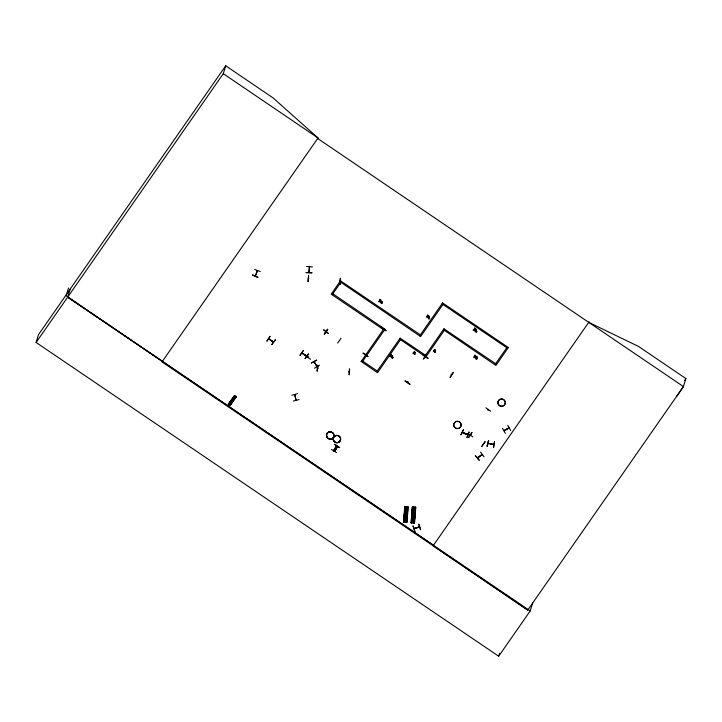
<?xml version="1.0" encoding="UTF-8"?>
<svg xmlns="http://www.w3.org/2000/svg" width="722" height="722" viewBox="0 0 722 722"><rect width="100%" height="100%" fill="white"/><g stroke="black" fill="none" stroke-linecap="round" stroke-linejoin="round"><path stroke-width="1.08" d="M482.269 454.634L477.54 457.676M312.436 266.959L306.498 266.436M404.753 506.447L403.544 522.241L406.937 522.548L408.192 506.763L404.825 506.456M403.742 522.223L404.997 506.42L403.923 522.268M403.896 522.268L405.15 506.483M405.349 506.501L404.546 522.322L405.403 506.51M405.574 506.474L404.537 522.322M404.473 522.313L405.782 506.537M407.145 506.673L406.36 522.493L407.217 506.682M406.287 522.493L407.379 506.663L406.342 522.493M407.957 506.718L406.73 522.421M412.361 507.043L411.143 522.827L412.352 507.034L415.782 507.349L414.518 523.134M411.522 522.854L412.596 507.006L411.549 522.863L411.098 522.818M411.693 522.872L412.93 507.088L413.399 507.124L412.127 522.909L411.675 522.872L412.939 507.088M413.498 523.044L414.735 507.259L415.204 507.295L413.941 523.08L413.489 523.044L414.753 507.259M413.751 523.044L414.988 507.232M414.076 523.098L415.565 507.286L414.076 523.098L414.527 523.134M415.565 507.286L414.302 523.089M308.104 281.598L308.583 275.705L308.032 281.58M308.384 278.466L308.89 278.575M340.197 281.12L339.548 281.381L340.044 281.165M340.387 278.421L340.252 284.278L340.423 278.358M340.414 278.358L339.954 284.188M309.395 266.598L308.781 272.474M309.187 271.923L309.043 272.555L309.567 266.734M309.603 266.626L309.612 267.158M311.904 272.844L305.938 272.582L311.922 272.781M301.688 353.022L306.67 356.081M306.272 355.747L302.184 353.356M317.057 371.09L317.734 365.287M317.138 371.108L317.815 365.233M317.653 367.94L318.023 368.112M348.708 371.604L349.204 371.929M348.618 371.749L349.114 372.038M349.52 369.041L349.177 374.889L349.61 369.041M269.234 338.844L268.602 338.898L273.575 342.084M273.548 341.912L272.952 341.84M326.073 331.804L325.541 332.337L325.947 331.687M365.792 354.701L365.783 354.195M383.265 329.548L383.346 328.907M425.222 357.408L425.601 356.876M470.762 434.861L470.446 435.267L470.618 434.671M488.334 409.645L488.072 409.943M335.125 448.606L335.685 448.949M255.254 275.966L257.366 270.452M508.739 428.227L504.416 430.42M419.644 526.78L413.995 528.576M232.123 401.459L231.627 400.881M470.618 435.113L470.645 434.59L470.266 435.222M483.415 443.597L483.587 443.723M487.052 446.196L488.623 440.492L487.079 446.196M493.875 444.481L493.325 444.418M493.767 444.391L488.009 443.317L493.839 444.59M494.453 441.774L493.523 447.622L494.516 441.846M335.901 448.606L335.432 448.263M532.637 603.087L530.228 610.929L498.676 656.226L36.1 342.472L38.51 334.629L70.061 289.332M68.527 288.015L66.135 295.794L162.369 361.343M530.228 610.929L67.651 297.175L70.106 289.188L225.724 65.774L273.069 97.894L317.987 137.929L317.617 138.462L683.436 386.577L676.74 396.342M36.1 342.472L223.288 73.698L225.724 65.774M252.565 274.929L258.007 277.419L252.519 275.064M254.667 269.459L260.245 271.571M229 403.472L230.652 404.564M230.571 401.224L232.222 402.307M231.184 400.34L232.836 401.432M266.914 341.109L270.145 336.235L266.959 341.082M273.53 342.111L268.9 338.609M269.062 339.087L273.16 341.813M275.317 339.9L271.815 344.529M300.072 355.341L303.411 350.459L300.009 355.287M306.733 356.199L301.976 352.76M291.832 395.232L297.527 393.661M305.659 355.82L310.55 359.258M308.619 354.06L305.009 358.681L308.42 353.915M295.036 395.006L294.648 394.555M293.303 401.044L299.088 399.6M308.05 357.399L308.258 357.047M308.312 357.435L308.402 356.903L308.276 357.543M296.137 399.6L296.074 400.358L294.856 394.699M296.056 400.132L294.612 394.799M332.201 294.711L341.497 281.372M311.417 362.967L316.615 360.161M332.851 293.773L384.997 329.259L362.733 361.171M313.953 361.578L316.877 366.641M314.196 362.056L314.133 361.478M383.328 329.521L331.217 294.161L340.531 280.723M324.449 334.115L327.68 329.232L324.458 334.051M316.606 360.143L311.381 362.986M314.422 368.238L319.566 365.269M340.847 282.302L420.646 336.551L442.974 304.449M325.803 332.373L326.317 331.515M327.815 329.331L324.331 334.024M316.841 366.216L316.823 366.605M317.084 366.46L314.097 361.596M317.509 368.076L318.131 368.148L317.617 368.238M323.736 329.909L328.501 333.474M337.652 343.067L341.037 338.221M331.443 449.472L336.524 452.586M363.175 352.968L368.049 356.424M400.502 339.656L377.525 372.705L361.126 361.46M361.776 360.522L378.202 371.668M336.777 445.952L333.681 450.916L336.795 445.889M366.045 354.322L365.576 354.547M334.683 444.301L339.647 447.577M381.243 327.075L385.972 330.703L381.252 327.057M384.068 328.51L361.09 361.56M385.972 330.703L381.117 327.247M377.245 371.018L400.196 338.077M399.546 339.006L425.809 356.939L444.319 330.297M405.177 380.774L410.06 384.185M419.717 335.802L442.667 302.861M420.366 334.873L340.504 280.822M407.578 382.218L407.894 381.929M407.84 381.938L407.695 382.579L407.813 381.884M426.946 354.421L423.327 359.06L426.91 354.412M425.529 355.26L444.012 328.718M425.285 357.002L425.772 357.309L425.42 356.803L425.087 357.237L425.484 356.794M425.357 357.209L425.52 356.677M442.017 303.8L507.747 348.383M425.691 357.318L425.836 356.839M426.485 355.91L400.159 338.176M427.965 358.5L423.101 355.034L428.02 358.428M443.362 329.647L495.915 365.413L508.396 347.444M404.32 514.903L407.307 515.129M404.194 516.51L407.181 516.726M404.085 517.927L407.073 518.152M403.959 519.533L406.946 519.75M403.887 520.562L406.856 520.824M450.059 377.191L453.398 372.308L450.257 377.326M451.367 374.204L451.503 374.799M411.919 515.49L414.897 515.716M411.802 517.051L414.771 517.313M411.684 518.522L414.663 518.739M411.558 520.12L414.536 520.345M411.468 521.185L414.455 521.41M411.341 522.809L414.329 523.017M413.065 525.932L414.87 531.591M414.094 528.477L419.554 526.916M414.618 528.405L419.076 527.204M420.592 529.777L418.733 524.136L420.673 529.74M462.414 432.162L467.793 434.445M463.542 429.635L460.853 434.906L463.452 429.653M467.892 433.507L472.793 436.891M468.993 432.081L466.926 437.559L469.065 432.108M471.854 432.559L468.632 437.37M495.635 363.735L506.79 347.724M496.601 364.384L443.985 328.817M487.828 409.771L488.063 409.446M488.045 410.06L488.18 409.383M475.455 455.826L479.309 460.347L475.446 455.835M490.689 411.242L485.834 407.786M478.036 457.811L481.818 454.905M481.827 446.395L485.211 441.548L481.845 446.331M480.509 452.08L484.056 456.864M477.495 457.874L482.233 454.318M488.568 440.537L487.377 446.205M488.081 443.281L488.586 443.254M493.74 444.779L488.18 443.173M502.422 428.299L505.418 433.399M504.01 430.529L509.028 427.794M504.164 430.79L509.191 427.947M507.665 425.339L510.671 430.474M498.676 656.226L499.579 653.284M588.737 322.346L638.555 346.461L685.9 378.572L683.436 386.577L527.827 609.991L162.008 361.866L318.05 137.974L223.288 73.698M255.453 276.039L257.546 270.669M462.297 432.46L467.639 434.825M333.402 450.745L336.497 445.772M334.53 451.43L337.607 446.44L334.512 451.412M339.602 447.667L334.674 444.31M362.976 353.284L367.886 356.659M404.97 381.09L409.897 384.447M234.424 395.692L234.849 395.999L228.468 404.446L234.876 396.017L228.829 404.69L228.26 404.302L234.298 395.62L236.193 396.919L230.137 405.593L229.578 405.204L235.616 396.531L236.184 396.91M228.694 404.573L234.749 395.891M234.957 396.125L235.507 396.387M235.868 396.703L229.596 405.222L235.751 396.586M235.95 396.685L229.894 405.421L235.932 396.748M589.107 321.822L433.128 545.76L527.692 610.171M684.618 380.422L685.9 378.572M468.632 437.442L472.007 432.586M328.456 333.546L323.718 329.927M470.582 434.716L470.482 435.321M271.797 344.593L275.281 339.8M451.196 374.303L451.674 374.556M467.685 434.834L462.36 432.487M413.038 525.95L414.942 531.572M231.627 400.863L231.455 401.667L232.15 401.215M413.354 507.124L411.919 522.863M404.871 508.035L407.84 508.297M412.47 508.622L415.439 508.884M235.742 396.595L236.166 396.901M442.631 302.96L508.369 347.544M233.811 396.568L235.462 397.678M67.669 297.112L433.489 545.236M234.551 395.8L228.26 404.302L230.02 405.484L228.513 404.473M476.917 356.975C476.114 358.978 475.464 355.621 476.917 356.975M389.817 356.253L391.243 354.809C392.777 355.513 389.736 353.455 390.972 354.628L389.817 356.253M426.494 316.913L427.92 315.469C429.455 316.173 426.413 314.115 427.65 315.288L426.494 316.913M473.867 357.191L475.302 355.738C476.836 356.451 473.785 354.394 475.031 355.558L473.867 357.191M414.284 353.238L413.408 353.455L414.284 353.238M434.581 351.118L433.696 351.334L434.581 351.118M415.006 352.282C414.157 354.069 413.697 350.946 415.006 352.282M435.303 350.161C434.454 351.948 433.985 348.825 435.303 350.161M413.101 353.184C415.592 355.865 415.258 348.906 413.101 353.184M433.399 351.063C435.889 353.744 435.546 346.786 433.399 351.063M475.202 357.679C476.538 360.495 474.625 356.488 476.466 357.959C478.668 356.939 475.266 355.206 475.202 357.679M391.324 356.966C392.813 358.644 393.075 353.338 391.324 356.966M428.002 317.617C429.491 319.305 429.752 313.998 428.002 317.617M475.166 330.838C476.655 332.526 476.908 327.219 475.166 330.838M391.035 356.821C392.958 359.98 393.58 352.399 391.035 356.821M427.713 317.481C429.635 320.631 430.258 313.059 427.713 317.481M474.868 330.703C476.8 333.853 477.413 326.281 474.868 330.703M380.106 301.173L379.483 301.949L378.472 301.309L379.664 301.444L379.79 299.332L381.072 300.199L379.889 299.738L380.106 301.173M474.733 329.773L474.11 330.55L473.1 329.909L474.282 330.053L474.417 327.932L475.699 328.799L474.516 328.339L474.733 329.773M229.425 402.858L231.058 403.995L229.425 402.858M230.038 401.973L231.672 403.12L230.038 401.973M334.268 451.196L337.382 446.295L334.25 451.259M382.236 302.951L381.433 303.565L382.236 302.951M393.021 357.67L392.226 358.292L393.021 357.67M429.698 318.33L428.904 318.953L429.698 318.33M415.159 353.96L414.356 354.583L415.159 353.96M435.447 351.84L434.653 352.462L435.447 351.84M476.863 331.551L476.06 332.165L476.863 331.551M477.08 358.608L476.276 359.222L477.08 358.608M380.774 301.02C379.555 305.785 383.842 299.946 381.694 301.643L380.774 301.02M381.541 301.859L380.99 302.653L380.837 301.39L381.541 301.859M498.496 404.663A3.727 3.646 17.1 0 0 504.922 404.311A3.727 3.646 17.1 0 0 501.339 399.022A3.727 3.646 17.1 0 0 498.496 404.663M498.532 404.6A3.7 3.619 17.1 0 0 504.913 404.257A3.7 3.619 17.1 0 0 501.357 398.995A3.7 3.619 17.1 0 0 498.532 404.6M454.318 426.955A3.727 3.646 17.1 0 0 460.744 426.612A3.727 3.646 17.1 0 0 457.152 421.314A3.727 3.646 17.1 0 0 454.318 426.955M454.355 426.901A3.7 3.619 17.1 0 0 460.735 426.549A3.7 3.619 17.1 0 0 457.17 421.287A3.7 3.619 17.1 0 0 454.355 426.901M327.102 437.478A3.727 3.646 17.1 0 0 333.519 437.135A3.727 3.646 17.1 0 0 329.936 431.837A3.727 3.646 17.1 0 0 327.102 437.451A3.727 3.646 17.1 0 0 333.537 437.108A3.727 3.646 17.1 0 0 329.945 431.801A3.727 3.646 17.1 0 0 327.102 437.478M327.129 437.415A3.7 3.619 17.1 0 0 333.519 437.072A3.7 3.619 17.1 0 0 329.954 431.81A3.7 3.619 17.1 0 0 327.129 437.415M333.817 441.079A3.727 3.646 17.1 0 0 340.233 440.736A3.727 3.646 17.1 0 0 336.66 435.402A3.727 3.646 17.1 0 0 333.817 441.052A3.727 3.646 17.1 0 0 340.252 440.709A3.727 3.646 17.1 0 0 336.651 435.438A3.727 3.646 17.1 0 0 333.817 441.079M333.844 441.016A3.7 3.619 17.1 0 0 340.233 440.673A3.7 3.619 17.1 0 0 336.669 435.411A3.7 3.619 17.1 0 0 333.844 441.016"/></g></svg>
